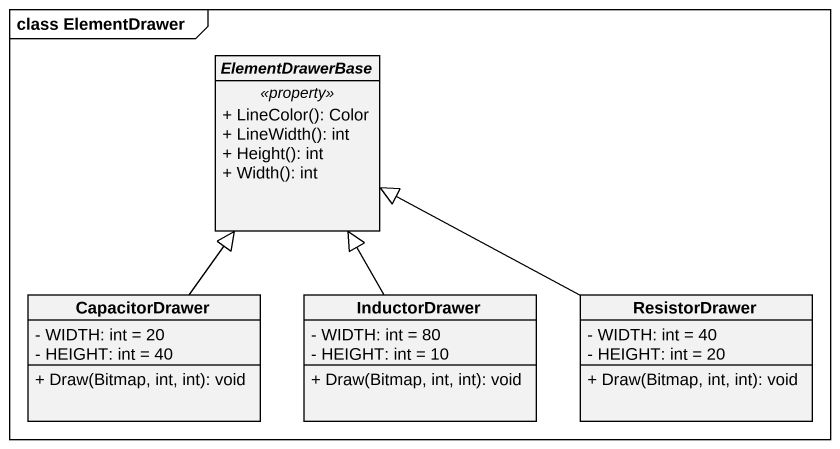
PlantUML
@startuml
mainframe class ElementDrawer
hide circle
hide empty members
skinparam classAttributeIconSize 0
abstract class ElementDrawerBase {
  .. <<property>> ..
  + LineColor(): Color
  + LineWidth(): int
  + Height(): int
  + Width(): int
}
class CapacitorDrawer {
  - WIDTH: int = 20
  - HEIGHT: int = 40
  + Draw(Bitmap, int, int): void
}
class InductorDrawer {
  - WIDTH: int = 80
  - HEIGHT: int = 10
  + Draw(Bitmap, int, int): void
}
class ResistorDrawer {
  - WIDTH: int = 40
  - HEIGHT: int = 20
  + Draw(Bitmap, int, int): void
}
CapacitorDrawer -up-|> ElementDrawerBase
InductorDrawer -up-|> ElementDrawerBase
ResistorDrawer -left-|> ElementDrawerBase
@enduml
